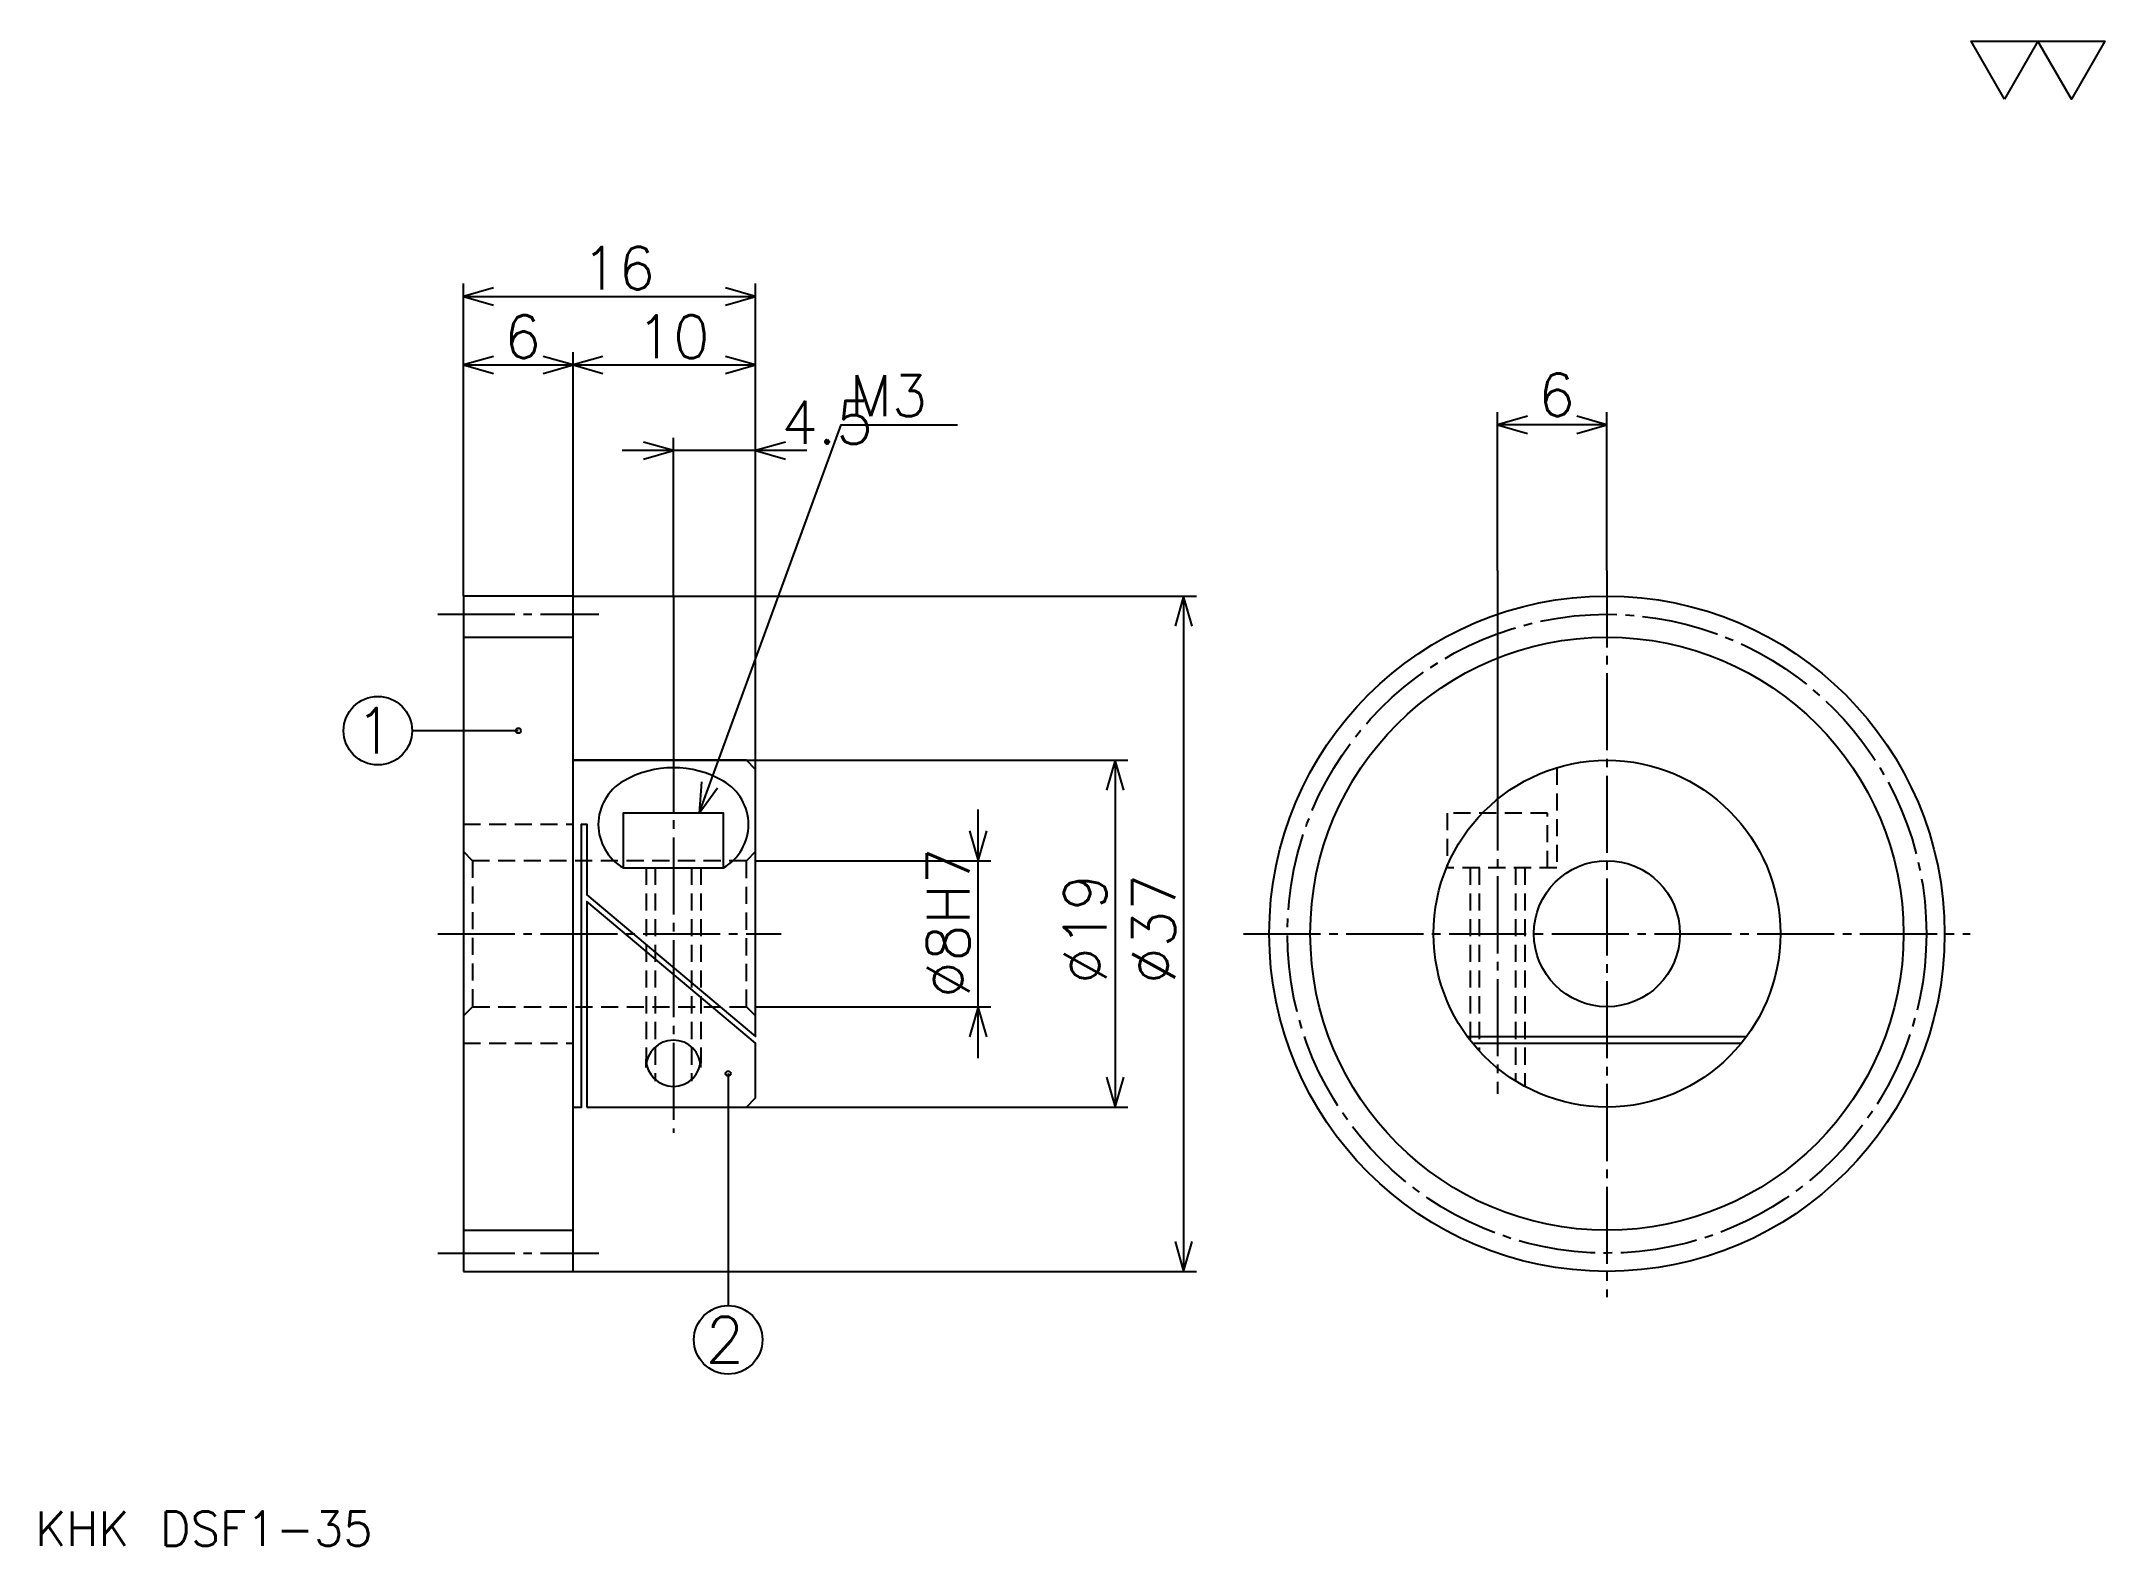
# Model space of a CAD drawing. Extents: x 5 to 118, y 5 to 88.
import ezdxf

# ---------------------------------------------------------------- set-up
doc = ezdxf.new("R2010")
doc.units = 0
doc.linetypes.add('DASHDOT', pattern=[5.62832, 4.221239, -0.469027, 0.469027, -0.469027])
doc.linetypes.add('HIDDEN', pattern=[1.40708, 0.938053, -0.469027])
doc.layers.get('0').update_dxf_attribs({"linetype": 'CONTINUOUS'})
doc.layers.add('DASHDOT', color=6, linetype='DASHDOT')
doc.layers.add('HIDDEN', color=2, linetype='HIDDEN')
doc.styles.add('KANJI', font='TXT', dxfattribs={"bigfont": 'BIGFONT'})

msp = doc.modelspace()

# ---------------------------------------------------------------- linework, layer by layer
at = {"color": 5}
for p, q in [((28.141594, 57.194687), (28.141594, 74.314163)), ((28.141594, 73.610619), (44.141594, 73.610619)), ((44.141594, 57.194687), (44.141594, 74.314163)), ((34.141594, 57.194687), (34.141594, 70.561943)), ((28.141594, 69.858406), (34.141594, 69.858406)), ((34.141594, 69.858406), (44.141594, 69.858406)), ((84.783188, 58.601768), (84.783188, 67.278763)), ((90.783188, 58.601768), (90.783188, 67.278763)), ((39.641594, 57.194687), (39.641594, 65.871674)), ((90.783188, 66.575218), (84.783188, 66.575218)), ((46.955753, 65.168137), (36.827435, 65.168137)), ((84.783188, 58.601768), (84.783188, 47.467224)), ((28.141594, 57.194687), (28.141594, 57.194687)), ((34.141594, 57.194687), (34.141594, 57.194687)), ((34.141594, 57.194687), (44.141594, 57.194687)), ((39.641594, 57.194687), (39.641594, 48.194687)), ((44.141594, 57.194687), (68.296463, 57.194687)), ((44.141594, 47.694687), (44.141594, 57.194687)), ((67.592926, 57.194687), (67.592926, 20.194687)), ((31.141594, 49.819687), (25.327435, 49.819687)), ((34.141594, 48.194687), (44.141594, 48.194687)), ((44.141594, 48.194687), (64.54425, 48.194687)), ((63.84071, 48.194687), (63.84071, 29.194687)), ((56.336285, 31.880527), (56.336285, 45.508846)), ((44.141594, 42.694687), (57.039825, 42.694687)), ((44.141594, 34.694687), (57.039825, 34.694687)), ((42.641594, 31.028021), (42.641594, 18.318581)), ((43.641594, 29.194687), (44.141594, 29.194687)), ((44.141594, 29.194687), (64.54425, 29.194687)), ((34.141594, 20.194687), (44.141594, 20.194687)), ((44.141594, 20.194687), (68.296463, 20.194687))]:
    msp.add_line(p, q, dxfattribs=at)
at = {"color": 4}
for p, q in [((28.141594, 54.944687), (34.141594, 54.944687)), ((36.89996, 42.304688), (42.383228, 42.304688)), ((83.133133, 33.06205), (98.433243, 33.06205)), ((38.141594, 31.363735), (38.141594, 31.828087)), ((41.141594, 31.363735), (41.141594, 31.828087)), ((83.417725, 32.694687), (98.148643, 32.694687)), ((28.141594, 22.444687), (34.141594, 22.444687))]:
    msp.add_line(p, q, dxfattribs=at)
at = {"color": 7}
msp.add_lwpolyline([(112.566368, 84.424782), (110.737167, 87.595398), (118.053978, 87.595398), (116.224777, 84.424782), (114.395569, 87.595398), (112.566368, 84.424782)], dxfattribs=at)
at = {"color": 5}
for points in [[(29.783188, 74.079643), (28.141594, 73.610619), (29.783188, 73.141594)], [(42.5, 73.141594), (44.141594, 73.610619), (42.5, 74.079643)], [(29.783188, 70.327431), (28.141594, 69.858406), (29.783188, 69.389374)], [(32.5, 69.389374), (34.141594, 69.858406), (32.5, 70.327431)], [(35.783188, 70.327431), (34.141594, 69.858406), (35.783188, 69.389374)], [(42.5, 69.389374), (44.141594, 69.858406), (42.5, 70.327431)], [(86.424782, 67.044243), (84.783188, 66.575218), (86.424782, 66.106194)], [(89.141594, 66.106194), (90.783188, 66.575218), (89.141594, 67.044243)], [(38, 64.699112), (39.641594, 65.168137), (38, 65.637161)], [(41.048676, 45.304688), (48.83186, 66.575218), (55.210621, 66.575218)], [(45.783188, 65.637161), (44.141594, 65.168137), (45.783188, 64.699112)], [(68.061951, 55.553093), (67.592926, 57.194687), (67.123901, 55.553093)], [(64.309738, 46.553093), (63.84071, 48.194687), (63.371685, 46.553093)], [(41.17231, 47.007484), (41.048676, 45.304688), (42.053242, 46.685143)], [(55.867256, 44.336281), (56.336285, 42.694687), (56.805313, 44.336281)], [(56.805313, 33.053093), (56.336285, 34.694687), (55.867256, 33.053093)], [(63.371685, 30.836281), (63.84071, 29.194687), (64.309738, 30.836281)], [(67.123901, 21.836281), (67.592926, 20.194687), (68.061951, 21.836281)]]:
    msp.add_lwpolyline(points, dxfattribs=at)
at = {"color": 4}
for points in [[(28.141594, 20.194687), (28.141594, 20.194687), (34.141594, 20.194687), (34.141594, 20.194687), (34.141594, 57.194687), (34.141594, 57.194687), (28.141594, 57.194687), (28.141594, 57.194687), (28.141594, 20.194687)], [(34.141594, 29.194687), (34.610619, 29.194687), (34.610619, 44.694687), (34.892036, 44.694687), (34.892036, 40.823349), (44.141594, 33.06205), (44.141594, 47.694687), (43.641594, 48.194687), (34.141594, 48.194687)], [(36.891594, 42.304688), (42.391594, 42.304688), (42.391594, 45.304688), (36.891594, 45.304688), (36.891594, 42.304688)], [(34.892036, 29.194687), (43.641594, 29.194687), (44.141594, 29.694687), (44.141594, 32.694687), (34.892036, 40.455986), (34.892036, 29.194687)]]:
    msp.add_lwpolyline(points, dxfattribs=at)
for radius in [18.5, 16.25, 9.5, 4]:
    msp.add_circle((90.783188, 38.694687), radius, dxfattribs=at)
at = {"color": 5}
for centre, radius in [((23.451328, 49.819687), 1.876106), ((31.141594, 49.819687), 0.140708), ((42.641594, 31.028021), 0.140708), ((42.641594, 16.442474), 1.876106)]:
    msp.add_circle(centre, radius, dxfattribs=at)
at = {"color": 4}
for centre, radius, start, end in [((39.641594, 42.304688), 5.483267, 60.00000126, 119.99999874), ((38.270779, 44.679012), 2.741633, 120.00000728, 239.99999102), ((41.012409, 44.679012), 2.741633, 300.00000898, 59.99999272), ((39.641594, 31.363735), 1.5, 0, 180), ((39.641594, 31.828087), 1.5, 180, 0)]:
    msp.add_arc(centre, radius, start, end, dxfattribs=at)
at = {"layer": 'DASHDOT', "color": 7}
for p, q in [((90.783188, 58.601768), (90.783188, 18.787607)), ((26.734514, 56.194687), (35.548676, 56.194687)), ((39.641594, 49.601768), (39.641594, 27.787607)), ((84.783188, 47.467224), (84.783188, 29.922148)), ((26.734514, 38.694687), (45.548676, 38.694687)), ((70.876106, 38.694687), (110.690269, 38.694687)), ((26.734514, 21.194687), (35.548676, 21.194687))]:
    msp.add_line(p, q, dxfattribs=at)
msp.add_circle((90.783188, 38.694687), 17.5, dxfattribs=at)
at = {"layer": 'HIDDEN', "color": 4}
for p, q in [((28.141594, 44.694687), (34.141594, 44.694687)), ((44.141594, 43.194687), (43.641594, 42.694687)), ((28.641594, 42.694687), (28.641594, 34.694687)), ((38.141594, 42.304688), (38.141594, 31.595911)), ((38.641594, 42.304688), (38.641594, 30.61694)), ((40.641594, 42.304688), (40.641594, 30.61694)), ((41.141594, 42.304688), (41.141594, 31.595911)), ((83.283188, 42.304688), (83.283188, 32.863735)), ((83.783188, 42.304688), (83.783188, 32.272072)), ((85.783188, 42.304688), (85.783188, 30.61694)), ((86.283188, 42.304688), (86.283188, 30.328087)), ((44.141594, 34.194687), (43.641594, 34.694687)), ((28.141594, 32.694687), (34.141594, 32.694687))]:
    msp.add_line(p, q, dxfattribs=at)
for points in [[(88.033188, 47.787952), (88.033188, 42.304688), (82.033188, 42.304688)], [(87.533188, 42.304688), (87.533188, 45.304688), (82.033188, 45.304688), (82.033188, 42.304688)], [(28.141594, 34.194687), (28.641594, 34.694687), (43.641594, 34.694687), (43.641594, 42.694687), (28.641594, 42.694687), (28.141594, 43.194687)]]:
    msp.add_lwpolyline(points, dxfattribs=at)

# ---------------------------------------------------------------- texts
at = {"color": 7, "style": 'KANJI'}
for s, height, p in [('16', 2.345133, (34.617256, 73.98584)), ('6', 2.345133, (30.379425, 70.233627)), ('10', 2.345133, (37.617256, 70.233627)), ('M3', 2.251328, (49.300888, 67.044243)), ('4.5', 2.345133, (45.548676, 65.543358)), ('1', 2.501475, (22.20059, 48.568951)), ('2', 2.501475, (41.390858, 15.191736)), ('KHK DSF1-35', 1.876106, (4.690266, 5.159292))]:
    msp.add_text(s, height=height, dxfattribs=at).set_placement(p)
for s, rotation, p in [('6', 360, (87.021019, 67.044243)), ('%%c8H7', 90, (55.867256, 35.176987)), ('%%c19', 90, (63.371681, 35.939156)), ('%%c37', 90, (67.123894, 35.939156))]:
    msp.add_text(s, height=2.345133, rotation=rotation, dxfattribs=at).set_placement(p)

doc.saveas('drawing.dxf')
